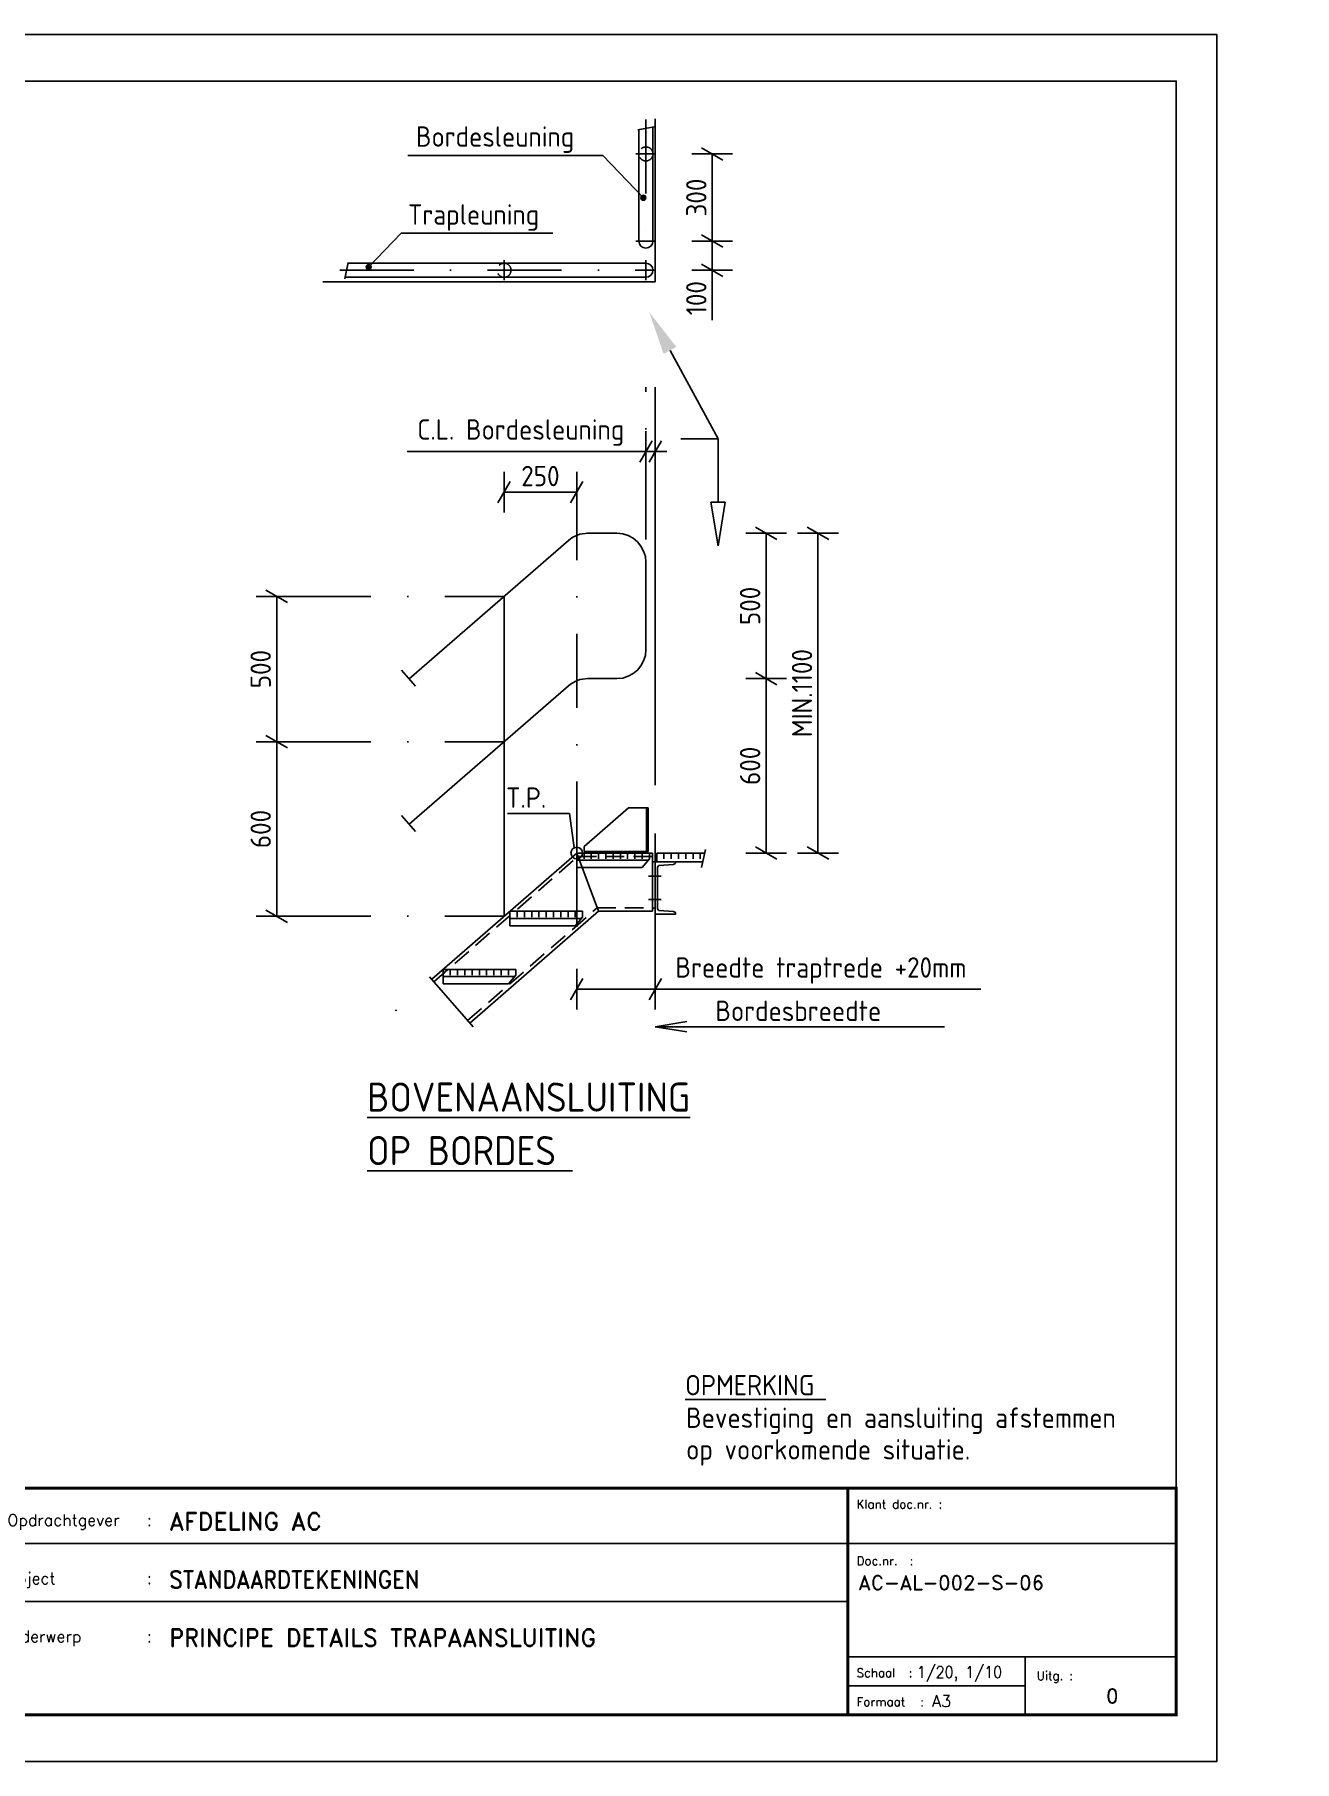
# Model space of a CAD drawing. Header units: millimetres. Extents: x 0 to 8666, y 0 to 5940.
# Drawn here: x 4333 to 8666, y 0 to 5940 of the extents above; entities that cross this region are included whole.
import ezdxf
from ezdxf.enums import TextEntityAlignment as Align

# ---------------------------------------------------------------- set-up
doc = ezdxf.new("R2010")
doc.units = ezdxf.units.MM
doc.header["$LTSCALE"] = 20
for name, pattern in [('DASHDOT', [25.4, 12.7, -6.35, 0, -6.35]), ('DASHDOT2', [12.7, 6.35, -3.175, 0, -3.175]), ('HIDDEN2', [4.7625, 3.175, -1.5875])]:
    doc.linetypes.add(name, pattern=pattern)
for name, color, linetype in [('C-0200-maat', 7, 'Continuous'), ('C-0300-tekst-35', 2, 'Continuous'), ('MQStrNode', 7, 'Continuous'), ('S-0100-ASLIJN-dd-06', 1, 'DASHDOT'), ('S-0200-maat', 7, 'Continuous'), ('S-0300-TEKST-35', 2, 'Continuous'), ('S-0300-tekst-50', 6, 'Continuous'), ('S-2000-STAAL-ALG-co-25', 7, 'Continuous'), ('S-2020-STAAL-PROF-CO-25', 7, 'Continuous'), ('S-2030-staal-prstip-hi2-12', 3, 'HIDDEN2'), ('S-2040-staal-leun-dd2-70', 4, 'DASHDOT2'), ('S-2090-arcering-06', 1, 'Continuous'), ('TITEL', 7, 'Continuous')]:
    doc.layers.add(name, color=color, linetype=linetype)
doc.styles.add('ROMAND', font='romand')
doc.styles.get("Standard").update_dxf_attribs({"font": 'isocp.shx'})
doc.dimstyles.new('STIJL A', dxfattribs={"dimtxt": 70, "dimasz": 20, "dimexe": 50, "dimexo": 50, "dimgap": 20, "dimtad": 1, "dimdec": 0, "dimdsep": 46, "dimtxsty": 'Standard', "dimblk": 'MAATPUNT', "dimcen": 2.5, "dimse1": 1, "dimse2": 1, "dimclrt": 2, "dimadec": 0, "dimazin": 0, "dimtfac": 1, "dimtdec": 0, "dimtmove": 0, "dimatfit": 3, "dimldrblk": 'DOT', "dimfxl": 1, "dimtvp": 1, "dimarcsym": 0})
doc.dimstyles.new('STIJL C', dxfattribs={"dimtxt": 70, "dimasz": 60, "dimexe": 50, "dimexo": 50, "dimgap": 20, "dimtad": 1, "dimdec": 3, "dimlfac": 0.001, "dimzin": 1, "dimdsep": 46, "dimtxsty": 'Standard', "dimblk": 'NONE', "dimcen": 2.5, "dimclrt": 2, "dimadec": 0, "dimazin": 0, "dimtfac": 1, "dimtdec": 0, "dimtmove": 0, "dimatfit": 3, "dimldrblk": 'NONE', "dimfxl": 1, "dimtvp": 1, "dimarcsym": 0})

# ---------------------------------------------------------------- blocks, each defined once
blk = doc.blocks.new('A3')
at = {"color": 7}
blk.add_lwpolyline([(0, 0), (420, 0), (420, 297), (0, 297)], close=True, dxfattribs=at)
at = {"color": 4}
blk.add_lwpolyline([(18, 289), (413, 289), (413, 8), (18, 8)], close=True, dxfattribs=at)
blk = doc.blocks.new('TH-GI-A3-N')
at = {"layer": 'TITEL'}
for p, q in [((190, 29.5), (395, 29.5)), ((190, 19.5), (338.5, 19.5)), ((338.5, 10), (395, 10)), ((369, 0), (369, 10)), ((369, 5), (338.5, 5))]:
    blk.add_line(p, q, dxfattribs=at)
at = {"layer": 'TITEL', "const_width": 0.5}
blk.add_lwpolyline([(395, 0), (0, 0), (0, 39), (395, 39)], close=True, dxfattribs=at)
blk.add_lwpolyline([(338.5, 0), (338.5, 39)], dxfattribs=at)
for tag, p in [('UITGAVE', (5.59, 35.88)), ('DATUM', (18.98, 35.88)), ('UITGAVE', (5.59, 31.88)), ('DATUM', (18.98, 31.88)), ('UITGAVE', (5.59, 27.88)), ('DATUM', (18.98, 27.88)), ('UITGAVE', (5.59, 23.88)), ('DATUM', (18.98, 23.88)), ('UITGAVE', (5.59, 19.88)), ('DATUM', (18.98, 19.88))]:
    blk.add_attdef(tag, text='', height=2).set_placement(p, align=Align.CENTER)
for tag, p in [('DOOR', (27.54, 35.88)), ('OMSCHRIJVING', (45.91, 35.88)), ('CONTNAAM', (155.42, 35.88)), ('AUTNAAM', (172.92, 35.88)), ('DOOR', (27.54, 31.88)), ('OMSCHRIJVING', (45.91, 31.88)), ('CONTNAAM', (155.42, 31.88)), ('AUTNAAM', (172.92, 31.88)), ('DOOR', (27.54, 27.88)), ('OMSCHRIJVING', (45.91, 27.88)), ('CONTNAAM', (155.42, 27.88)), ('AUTNAAM', (172.92, 27.88)), ('DOOR', (27.54, 23.88)), ('OMSCHRIJVING', (45.91, 23.88)), ('CONTNAAM', (155.42, 23.88)), ('AUTNAAM', (172.92, 23.88)), ('DOOR', (27.54, 19.88)), ('OMSCHRIJVING', (45.91, 19.88)), ('CONTNAAM', (155.42, 19.88)), ('AUTNAAM', (172.92, 19.88))]:
    blk.add_attdef(tag, p, '', height=2)
at = {"color": 5, "style": 'ROMAND'}
for tag, p, height in [('OPDRACHTGEVER', (221.83, 31.8), 3), ('DOCNRKLANT.', (340.33, 31), 2.5), ('DOCNR.', (340.33, 21.49), 2.5), ('ONDERW1', (221.83, 11.8), 3), ('ONDERW2', (221.83, 6.13), 3)]:
    blk.add_attdef(tag, p, '', height=height, dxfattribs=at)
at = {"color": 5, "style": 'ROMAND', "width": 0.9}
blk.add_attdef('PROJECT', (221.83, 21.8), '', height=3, dxfattribs=at)
at = {"style": 'ROMAND'}
for tag, p in [('SCHAAL', (353.01, 6.38)), ('FORMAAT', (353.01, 1.38))]:
    blk.add_attdef(tag, p, '', height=2, dxfattribs=at)
at = {"color": 5, "style": 'ROMAND'}
blk.add_attdef('UITGAVE', text='', height=2.5, dxfattribs=at).set_placement((384, 2), align=Align.CENTER)
at = {"layer": 'TITEL', "style": 'ROMAND'}
for s, height, p in [(' Klant doc.nr. :', 1.5, (339, 35.5)), ('Opdrachtgever', 2, (194, 32.5)), (':', 2, (218, 32.5)), (' Doc.nr.  :', 1.5, (339, 25.76)), ('  Project', 2, (190, 22.5)), (':', 2, (218, 22.5)), ('  Onderwerp', 2, (190, 12.5)), (':', 2, (218, 12.5)), (' Schaal', 1.5, (339, 6.5)), (':', 1.5, (349, 6.5)), ('Uitg. :', 1.5, (371, 6)), (' Formaat', 1.5, (339, 1.5)), (':', 1.5, (351, 1.5))]:
    blk.add_text(s, height=height, dxfattribs=at).set_placement(p)
blk = doc.blocks.new('A$C151A3A30')
at = {"color": 1}
for p, q in [((0, 0), (0, -25)), ((18.2, 0), (0, 0)), ((250, 0), (18.2, 0)), ((100, 0), (100, -20)), ((125, 0), (125, -20)), ((150, 0), (150, -20)), ((175, 0), (175, -20)), ((200, 0), (200, -20)), ((225, 0), (225, -20)), ((250, 0), (250, -20)), ((0, -25), (0, -50)), ((245.8, -25), (0, -25)), ((225, -50), (0, -50)), ((25, 0), (25, -20)), ((50, 0), (50, -20)), ((75, 0), (75, -20)), ((225, -50), (250, -20))]:
    blk.add_line(p, q, dxfattribs=at)
blk = doc.blocks.new('_NONE')
blk = doc.blocks.new('_Oblique')
at = {"color": 0, "linetype": 'ByBlock', "lineweight": -2}
blk.add_line((-0.5, -0.5), (0.5, 0.5), dxfattribs=at)
blk = doc.blocks.new('MAATPUNT')
for p, q in [((0, -3.5), (0, 3.5)), ((0, 0), (-1, 0))]:
    blk.add_line(p, q)
at = {"xscale": 3.000000000000007, "yscale": 3, "zscale": 3, "rotation": 195.0000000102671}
blk.add_blockref('_Oblique', (0, 0), dxfattribs=at)
blk = doc.blocks.new('*D27')
at = {"layer": 'Defpoints', "color": 0}
for p in [(5166, 4007.2), (5948.1, 4007.2), (5948.1, 3507.2)]:
    blk.add_point(p, dxfattribs=at)
at = {"layer": 'S-0200-maat', "color": 0, "lineweight": -2}
blk.add_line((5166, 3527.2), (5166, 3987.2), dxfattribs=at)
at = {"layer": 'S-0200-maat', "color": 0, "lineweight": -2, "xscale": 20, "yscale": 20, "zscale": 20}
for p, rotation in [((5166, 4007.2), 90), ((5166, 3507.2), 270)]:
    blk.add_blockref('MAATPUNT', p, dxfattribs=dict(at, rotation=rotation))
at = {"layer": 'S-0200-maat', "color": 2, "insert": (5111, 3757.2), "char_height": 70, "attachment_point": 5, "rotation": 90}
blk.add_mtext('500', dxfattribs=at)
blk = doc.blocks.new('_dot')
at = {"color": 0, "linetype": 'ByBlock', "lineweight": -2}
blk.add_line((-0.5, 0), (-1, 0), dxfattribs=at)
at = {"color": 0, "linetype": 'ByBlock', "const_width": 0.5}
blk.add_lwpolyline([(-0.25, 0, 1), (0.25, 0, 1)], format="xyb", close=True, dxfattribs=at)
blk = doc.blocks.new('*D28')
at = {"layer": 'Defpoints', "color": 0}
for p in [(6198.1, 4366.4), (5948.1, 3763.7), (6198.1, 3763.7)]:
    blk.add_point(p, dxfattribs=at)
at = {"layer": 'S-0200-maat', "color": 0, "lineweight": -2}
blk.add_line((5968.1, 4366.4), (6178.1, 4366.4), dxfattribs=at)
at = {"layer": 'S-0200-maat', "color": 0, "lineweight": -2, "xscale": 20, "yscale": 20, "zscale": 20, "rotation": 180}
blk.add_blockref('MAATPUNT', (5948.1, 4366.4), dxfattribs=at)
at = {"layer": 'S-0200-maat', "color": 0, "lineweight": -2, "xscale": 20, "yscale": 20, "zscale": 20}
blk.add_blockref('MAATPUNT', (6198.1, 4366.4), dxfattribs=at)
at = {"layer": 'S-0200-maat', "color": 2, "insert": (6073.1, 4421.4), "char_height": 70, "attachment_point": 5}
blk.add_mtext('250', dxfattribs=at)
blk = doc.blocks.new('*D29')
at = {"layer": 'Defpoints', "color": 0}
for p in [(6436, 4506.1), (6436, 3677.3), (6468.1, 3677.3)]:
    blk.add_point(p, dxfattribs=at)
at = {"layer": 'S-0200-maat', "color": 0, "lineweight": -2}
for p, q in [((6416, 4506.1), (5615, 4506.1)), ((6468.1, 4506.1), (6436, 4506.1)), ((6488.1, 4506.1), (6508.1, 4506.1))]:
    blk.add_line(p, q, dxfattribs=at)
at = {"layer": 'S-0200-maat', "color": 0, "lineweight": -2, "xscale": 20, "yscale": 20, "zscale": 20}
blk.add_blockref('MAATPUNT', (6436, 4506.1), dxfattribs=at)
at = {"layer": 'S-0200-maat', "color": 0, "lineweight": -2, "xscale": 20, "yscale": 20, "zscale": 20, "rotation": 180}
blk.add_blockref('MAATPUNT', (6468.1, 4506.1), dxfattribs=at)
at = {"layer": 'S-0200-maat', "color": 2, "insert": (6005.5, 4571), "char_height": 70, "attachment_point": 5}
blk.add_mtext('C.L. Bordesleuning', dxfattribs=at)
blk = doc.blocks.new('*D30')
at = {"layer": 'Defpoints', "color": 0}
for p in [(6357.4, 4224.6), (6849.3, 4224.6), (6364.6, 3724.6)]:
    blk.add_point(p, dxfattribs=at)
at = {"layer": 'S-0200-maat', "color": 0, "lineweight": -2}
blk.add_line((6849.3, 3744.6), (6849.3, 4204.6), dxfattribs=at)
at = {"layer": 'S-0200-maat', "color": 0, "lineweight": -2, "xscale": 20, "yscale": 20, "zscale": 20}
for p, rotation in [((6849.3, 4224.6), 90), ((6849.3, 3724.6), 270)]:
    blk.add_blockref('MAATPUNT', p, dxfattribs=dict(at, rotation=rotation))
at = {"layer": 'S-0200-maat', "color": 2, "insert": (6794.3, 3974.6), "char_height": 70, "attachment_point": 5, "rotation": 90}
blk.add_mtext('500', dxfattribs=at)
blk = doc.blocks.new('*D31')
at = {"layer": 'Defpoints', "color": 0}
for p in [(6436, 5529.3), (6664.3, 5529.3), (6436, 5229.3)]:
    blk.add_point(p, dxfattribs=at)
at = {"layer": 'S-0200-maat', "color": 0, "lineweight": -2}
blk.add_line((6664.3, 5249.3), (6664.3, 5509.3), dxfattribs=at)
at = {"layer": 'S-0200-maat', "color": 0, "lineweight": -2, "xscale": 20, "yscale": 20, "zscale": 20}
for p, rotation in [((6664.3, 5529.3), 90), ((6664.3, 5229.3), 270)]:
    blk.add_blockref('MAATPUNT', p, dxfattribs=dict(at, rotation=rotation))
at = {"layer": 'S-0200-maat', "color": 2, "insert": (6609.3, 5379.3), "char_height": 70, "attachment_point": 5, "rotation": 90}
blk.add_mtext('300', dxfattribs=at)
blk = doc.blocks.new('A$C05B37911')
at = {"color": 4}
for q in [(33.58, 9.5), (18.39, 7.63), (7.5, 1.25)]:
    blk.add_line((18.39, 1.25), q, dxfattribs=at)
at = {"color": 7}
for p, q in [((0, 1.25), (7.5, 2.5)), ((7.5, 0), (0, 1.25))]:
    blk.add_line(p, q, dxfattribs=at)
blk.add_line((7.5, 2.5), (7.5, 0))
blk.add_solid([(34.17, 8.4), (32.98, 10.6), (40.17, 13.08)], dxfattribs=at)
blk = doc.blocks.new('*D33')
at = {"layer": 'Defpoints', "color": 0}
for p in [(6198.1, 2898.1), (6468.1, 2898.1), (6468.1, 2656.8)]:
    blk.add_point(p, dxfattribs=at)
at = {"layer": 'S-0200-maat', "color": 0, "lineweight": -2}
for p, q in [((6218.1, 2656.8), (6448.1, 2656.8)), ((6468.1, 2656.8), (7587.7, 2656.8))]:
    blk.add_line(p, q, dxfattribs=at)
at = {"layer": 'S-0200-maat', "color": 0, "lineweight": -2, "xscale": 20, "yscale": 20, "zscale": 20, "rotation": 180}
blk.add_blockref('MAATPUNT', (6198.1, 2656.8), dxfattribs=at)
at = {"layer": 'S-0200-maat', "color": 0, "lineweight": -2, "xscale": 20, "yscale": 20, "zscale": 20}
blk.add_blockref('MAATPUNT', (6468.1, 2656.8), dxfattribs=at)
at = {"layer": 'S-0200-maat', "color": 2, "insert": (7037.9, 2720.6), "char_height": 70, "attachment_point": 5}
blk.add_mtext('Breedte traptrede +20mm', dxfattribs=at)
blk = doc.blocks.new('A$C36764A8B')
at = {"layer": 'C-0200-maat'}
for q in [(108.2, 17.4), (108.2, -17.4)]:
    blk.add_line((0, 0), q, dxfattribs=at)
blk = doc.blocks.new('*D45')
at = {"layer": 'Defpoints', "color": 0}
for p in [(5166, 3507.2), (5948.1, 3507.2), (5948.1, 2907.2)]:
    blk.add_point(p, dxfattribs=at)
at = {"layer": 'S-0200-maat', "color": 0, "lineweight": -2}
blk.add_line((5166, 2927.2), (5166, 3487.2), dxfattribs=at)
at = {"layer": 'S-0200-maat', "color": 0, "lineweight": -2, "xscale": 20, "yscale": 20, "zscale": 20}
for p, rotation in [((5166, 3507.2), 90), ((5166, 2907.2), 270)]:
    blk.add_blockref('MAATPUNT', p, dxfattribs=dict(at, rotation=rotation))
at = {"layer": 'S-0200-maat', "color": 2, "insert": (5111, 3207.2), "char_height": 70, "attachment_point": 5, "rotation": 90}
blk.add_mtext('600', dxfattribs=at)
blk = doc.blocks.new('*D46')
at = {"layer": 'Defpoints', "color": 0}
for p in [(6357.4, 3724.6), (6849.3, 3724.6), (6364.6, 3124.6)]:
    blk.add_point(p, dxfattribs=at)
at = {"layer": 'S-0200-maat', "color": 0, "lineweight": -2}
blk.add_line((6849.3, 3144.6), (6849.3, 3704.6), dxfattribs=at)
at = {"layer": 'S-0200-maat', "color": 0, "lineweight": -2, "xscale": 20, "yscale": 20, "zscale": 20}
for p, rotation in [((6849.3, 3724.6), 90), ((6849.3, 3124.6), 270)]:
    blk.add_blockref('MAATPUNT', p, dxfattribs=dict(at, rotation=rotation))
at = {"layer": 'S-0200-maat', "color": 2, "insert": (6794.3, 3424.6), "char_height": 70, "attachment_point": 5, "rotation": 90}
blk.add_mtext('600', dxfattribs=at)
blk = doc.blocks.new('*D50')
at = {"layer": 'Defpoints', "color": 0}
for p in [(6436, 5229.3), (6436, 5129.3), (6664.3, 5129.3)]:
    blk.add_point(p, dxfattribs=at)
at = {"layer": 'S-0200-maat', "color": 0, "lineweight": -2}
for p, q in [((6664.3, 5209.3), (6664.3, 5149.3)), ((6664.3, 5129.3), (6664.3, 4957.3))]:
    blk.add_line(p, q, dxfattribs=at)
at = {"layer": 'S-0200-maat', "color": 0, "lineweight": -2, "xscale": 20, "yscale": 20, "zscale": 20}
for p, rotation in [((6664.3, 5229.3), 90), ((6664.3, 5129.3), 270)]:
    blk.add_blockref('MAATPUNT', p, dxfattribs=dict(at, rotation=rotation))
at = {"layer": 'S-0200-maat', "color": 2, "insert": (6609.3, 5033.3), "char_height": 70, "attachment_point": 5, "rotation": 90}
blk.add_mtext('100', dxfattribs=at)
blk = doc.blocks.new('*D52')
at = {"layer": 'Defpoints', "color": 0}
for p in [(7027.8, 4224.6), (8666.5, 4224.6), (8666.5, 3124.6)]:
    blk.add_point(p, dxfattribs=at)
at = {"layer": 'S-0200-maat', "color": 0, "lineweight": -2}
blk.add_line((7027.8, 3144.6), (7027.8, 4204.6), dxfattribs=at)
at = {"layer": 'S-0200-maat', "color": 0, "lineweight": -2, "xscale": 20, "yscale": 20, "zscale": 20}
for p, rotation in [((7027.8, 4224.6), 90), ((7027.8, 3124.6), 270)]:
    blk.add_blockref('MAATPUNT', p, dxfattribs=dict(at, rotation=rotation))
at = {"layer": 'S-0200-maat', "color": 2, "insert": (6972.8, 3674.6), "char_height": 70, "attachment_point": 5, "rotation": 90}
blk.add_mtext('MIN.1100', dxfattribs=at)

msp = doc.modelspace()

# ---------------------------------------------------------------- hatches: boundary and pattern name
at = {"layer": 'S-2090-arcering-06'}
msp.add_hatch(color=7, dxfattribs=at).paths.add_polyline_path([(6435.6, 5378.7, 1), (6418.6, 5378.7, 1)])
h = msp.add_hatch(color=7, dxfattribs=at)
h.paths.add_polyline_path([(5490.9, 5139.9, 1), (5473.9, 5139.9, 0.232025), (5477.2, 5133.2), (5487.6, 5133.2, 0.232025)])
h.paths.add_polyline_path([(5487.6, 5133.2), (5477.2, 5133.2, 0.341873)])

# ---------------------------------------------------------------- linework, layer by layer
at = {"color": 1}
for p, q in [((6223.9, 3146.9), (6376.4, 3279.6)), ((6444.1, 3279.6), (6376.4, 3279.6)), ((6438.1, 3129.6), (6438.1, 3279.6)), ((6444.1, 3279.6), (6444.1, 3129.6)), ((6223.9, 3129.6), (6223.9, 3146.9)), ((6444.1, 3129.6), (6223.9, 3129.6)), ((6473.1, 3124.6), (6473.1, 3094.6)), ((6473.1, 3124.6), (6638.3, 3124.6)), ((6473.1, 3094.6), (6631.7, 3094.6)), ((6498.1, 3124.6), (6498.1, 3104.6)), ((6523.1, 3124.6), (6523.1, 3104.6)), ((6548.1, 3124.6), (6548.1, 3104.6)), ((6573.1, 3124.6), (6573.1, 3104.6)), ((6598.1, 3124.6), (6598.1, 3104.6)), ((6623.1, 3124.6), (6623.1, 3104.6))]:
    msp.add_line(p, q, dxfattribs=at)
at = {"layer": 'MQStrNode'}
for p in [(6966.7, 3792.9), (5575.9, 2583.5)]:
    msp.add_point(p, dxfattribs=at)
at = {"layer": 'MQStrNode', "color": 1}
msp.add_point((6468.1, 3094.6), dxfattribs=at)
at = {"layer": 'S-0100-ASLIJN-dd-06'}
for p, q in [((6436, 5647.8), (6436, 5198.7)), ((6407.9, 5611.9), (6464.1, 5623)), ((6401.8, 5529.3), (6470.1, 5529.3)), ((6401.8, 5229.3), (6470.1, 5229.3)), ((5383.3, 5129.3), (6464.6, 5129.3)), ((5412, 5156.2), (5400.9, 5100.1)), ((5948.1, 5163.5), (5948.1, 5095.2)), ((6436, 5163.5), (6436, 5095.2)), ((6436, 4202.9), (6436, 4727.1)), ((6198.1, 4386.5), (6198.1, 3124.6)), ((5236, 4007.2), (5948.1, 4007.2)), ((5595.2, 3754.2), (5643.3, 3698.9)), ((5236, 3507.2), (5948.1, 3507.2)), ((5595.2, 3254.2), (5643.3, 3198.9)), ((6198.1, 3124.6), (6198.1, 2726.7)), ((6640.9, 3136.3), (6627.5, 3075.3)), ((6468.1, 2914.6), (6468.1, 2513)), ((5236, 2907.2), (5948.1, 2907.2)), ((5692.2, 2698.4), (5841.8, 2526.4))]:
    msp.add_line(p, q, dxfattribs=at)
at = {"layer": 'S-0200-maat'}
for p, q in [((5616.6, 5524.4), (6287.7, 5524.4)), ((6427.1, 5378.7), (6287.7, 5524.4)), ((5482.4, 5139.9), (5594, 5256.5)), ((5594, 5256.5), (6115.3, 5256.5)), ((6458.1, 2924.6), (6458.1, 3124.6)), ((6468.1, 3094.6), (6458.1, 3094.6)), ((6468.1, 2934.6), (6468.1, 3094.6)), ((6488.5, 3044.6), (6444.5, 3044.6)), ((6488.5, 2964.6), (6444.5, 2964.6)), ((6468.1, 2934.6), (6458.1, 2934.6)), ((6468.1, 2527.3), (7463.2, 2527.3))]:
    msp.add_line(p, q, dxfattribs=at)
at = {"layer": 'S-0200-maat', "color": 1}
for p, q in [((6468.1, 3357.7), (6468.1, 4727.1)), ((6468.1, 3094.6), (6468.1, 3191.9))]:
    msp.add_line(p, q, dxfattribs=at)
at = {"layer": 'S-0200-maat'}
for centre in [(6427.1, 5378.7), (5482.4, 5139.9)]:
    msp.add_circle(centre, 8.52, dxfattribs=at)
at = {"layer": 'S-2000-STAAL-ALG-co-25'}
msp.add_circle((6198.1, 3124.6), 20, dxfattribs=at)
at = {"layer": 'S-2020-STAAL-PROF-CO-25', "color": 1}
for p, q in [((6468.1, 5089.3), (6468.1, 5650)), ((5325.3, 5089.3), (6468.1, 5089.3))]:
    msp.add_line(p, q, dxfattribs=at)
at = {"layer": 'S-2020-STAAL-PROF-CO-25'}
for p, q in [((6411.8, 5229.3), (6411.8, 5612.7)), ((6460.1, 5229.3), (6460.1, 5622.2)), ((6436, 5153.5), (5411.5, 5153.5)), ((6436, 5105.2), (5401.9, 5105.2)), ((6198.1, 3124.6), (6272.9, 2924.6)), ((6198.1, 3124.6), (6458.1, 3124.6))]:
    msp.add_line(p, q, dxfattribs=at)
for points in [[(5699.1, 2690.6), (6198.1, 3124.6)], [(6272.9, 2924.6), (5830.3, 2539.7)], [(6458.1, 2924.6), (6272.9, 2924.6)]]:
    msp.add_lwpolyline(points, dxfattribs=at)
at = {"layer": 'S-2020-STAAL-PROF-CO-25', "color": 1}
msp.add_lwpolyline([(6468.1, 2914.6), (6538.1, 2914.6), (6538.1, 2915.4, 0.390971), (6530.8, 2923.3), (6481.2, 2927.3, -0.390972), (6476.1, 2932.8), (6476.1, 3076.3, -0.390971), (6481.2, 3081.8), (6530.8, 3085.8, 0.390972), (6538.1, 3093.7), (6538.1, 3093.7), (6538.1, 3094.6), (6468.1, 3094.6)], format="xyb", close=True, dxfattribs=at)
at = {"layer": 'S-2020-STAAL-PROF-CO-25'}
for centre, start, end in [((6436, 5229.3), 180, 0), ((6436, 5129.3), 270, 90)]:
    msp.add_arc(centre, 24.1, start, end, dxfattribs=at)
at = {"layer": 'S-2030-staal-prstip-hi2-12'}
for p, q in [((5706.6, 2681.9), (6202.4, 3113.1)), ((6202.4, 3113.1), (6458.1, 3113.1)), ((5822.7, 2548.3), (6268.6, 2936.1)), ((6268.6, 2936.1), (6458.1, 2936.1))]:
    msp.add_line(p, q, dxfattribs=at)
for centre in [(6436, 5529.3), (5948.1, 5129.3)]:
    msp.add_circle(centre, 24.1, dxfattribs=at)
at = {"layer": 'S-2040-staal-leun-dd2-70', "linetype": 'Continuous'}
for p, q in [((6336, 4224.6), (6235.5, 4224.6)), ((6169.9, 4200), (5621.9, 3723.5)), ((6436, 3824.6), (6436, 4124.6)), ((5948.1, 2907.2), (5948.1, 4007.2)), ((6169.9, 3700), (5621.9, 3223.5)), ((6336, 3724.6), (6235.5, 3724.6))]:
    msp.add_line(p, q, dxfattribs=at)
for centre, start, end in [((6235.5, 4124.6), 90, 131.00909), ((6336, 4124.6), 0, 90), ((6336, 3824.6), 270, 0), ((6235.5, 3624.6), 90, 131.00909)]:
    msp.add_arc(centre, 100, start, end, dxfattribs=at)

# ---------------------------------------------------------------- block references
at = {"xscale": 20, "yscale": 20, "zscale": 20}
msp.add_blockref('A3', (0, 0), dxfattribs=at)
ref = msp.add_blockref('TH-GI-A3-N', (360, 160), dxfattribs=dict(xscale=20, yscale=20, zscale=20))
ref.add_attrib('OPDRACHTGEVER', 'AFDELING AC', (4796.7, 796), dxfattribs={"color": 5, "height": 60, "style": 'ROMAND'})
ref.add_attrib('PROJECT', 'STANDAARDTEKENINGEN', (4796.7, 596), dxfattribs={"color": 5, "height": 60, "style": 'ROMAND', "width": 0.9})
ref.add_attrib('ONDERW1', 'PRINCIPE DETAILS TRAPAANSLUITING', (4796.7, 396), dxfattribs={"color": 5, "height": 60, "style": 'ROMAND'})
ref.add_attrib('DOCNR.', 'AC-AL-002-S-06', (7166.7, 589.8), dxfattribs={"color": 5, "height": 50, "style": 'ROMAND'})
ref.add_attrib('UITGAVE', '0', dxfattribs={"color": 5, "height": 50, "style": 'ROMAND'}).set_placement((8040, 200), align=Align.CENTER)
ref.add_attrib('SCHAAL', '1/20, 1/10', (7367.6, 287.5), dxfattribs={"height": 40, "style": 'ROMAND', "width": 0.9})
ref.add_attrib('FORMAAT', 'A3', (7420.2, 187.5), dxfattribs={"height": 40, "style": 'ROMAND'})
at = {"layer": 'C-0200-maat'}
msp.add_blockref('A$C36764A8B', (6468.1, 2527.3), dxfattribs=at)
at = {"layer": 'S-0200-maat'}
for p in [(6198.1, 3124.6), (5968.1, 2924.6), (5738.1, 2724.6)]:
    msp.add_blockref('A$C151A3A30', p, dxfattribs=at)
at = {"layer": 'S-2090-arcering-06', "xscale": 20, "yscale": 20, "zscale": 20, "rotation": 90}
msp.add_blockref('A$C05B37911', (6708.9, 4181.9), dxfattribs=at)

# ---------------------------------------------------------------- texts
at = {"layer": 'C-0300-tekst-35'}
msp.add_text('Bordesbreedte', height=70, dxfattribs=at).set_placement((6674.9, 2546.9))
at = {"layer": 'S-0200-maat', "color": 2, "insert": (6093.2, 3280.3), "char_height": 70, "attachment_point": 9}
msp.add_mtext('T.P.', dxfattribs=at)
at = {"layer": 'S-0300-TEKST-35'}
for s, p in [('Bordesleuning', (5644.9, 5554.1)), ('Trapleuning', (5617.7, 5286.1)), ('%%UOPMERKING ', (6571, 1259.4)), ('Bevestiging en aansluiting afstemmen ', (6574.2, 1147.4)), ('op voorkomende situatie.', (6574.2, 1038.5))]:
    msp.add_text(s, height=70, dxfattribs=at).set_placement(p)
at = {"layer": 'S-0300-tekst-50'}
for s, p in [('%%UBOVENAANSLUITING', (5477.2, 2235.1)), ('%%UOP BORDES ', (5477.2, 2051.2))]:
    msp.add_text(s, height=100, dxfattribs=at).set_placement(p)

# ---------------------------------------------------------------- dimensions: what is measured, and where the dimension line sits
at = {"layer": 'S-0200-maat'}
for base, p1, p2, picture, middle in [((6664.3, 5529.3), (6436, 5229.3), (6436, 5529.3), '*D31', (6609.3, 5379.3)), ((6664.3, 5129.3), (6436, 5229.3), (6436, 5129.3), '*D50', (6609.3, 5033.3)), ((6849.3, 4224.6), (6364.6, 3724.6), (6357.4, 4224.6), '*D30', (6794.3, 3974.6)), ((5166, 4007.2), (5948.1, 3507.2), (5948.1, 4007.2), '*D27', (5111, 3757.2)), ((6849.3, 3724.6), (6364.6, 3124.6), (6357.4, 3724.6), '*D46', (6794.3, 3424.6)), ((5166, 3507.2), (5948.1, 2907.2), (5948.1, 3507.2), '*D45', (5111, 3207.2))]:
    dim = msp.add_linear_dim(base=base, p1=p1, p2=p2, angle=90, dimstyle='STIJL A', dxfattribs=at)
    dim.commit()
    dim.dimension.update_dxf_attribs({"geometry": picture, "text_midpoint": middle})
for base, p1, p2, text, picture, middle in [((6436, 4506.1), (6468.1, 3677.3), (6436, 3677.3), 'C.L. Bordesleuning', '*D29', (6005.5, 4571)), ((6468.1, 2656.8), (6198.1, 2898.1), (6468.1, 2898.1), 'Breedte traptrede +20mm', '*D33', (7037.9, 2720.6))]:
    dim = msp.add_linear_dim(base=base, p1=p1, p2=p2, text=text, dimstyle='STIJL A', dxfattribs=at)
    dim.commit()
    dim.dimension.update_dxf_attribs({"geometry": picture, "text_midpoint": middle})
dim = msp.add_linear_dim(base=(6198.1, 4366.4), p1=(5948.1, 3763.7), p2=(6198.1, 3763.7), dimstyle='STIJL A', dxfattribs=at)
dim.commit()
dim.dimension.update_dxf_attribs({"geometry": '*D28', "text_midpoint": (6073.1, 4421.4)})
dim = msp.add_linear_dim(base=(7027.8, 4224.6), p1=(8666.5, 3124.6), p2=(8666.5, 4224.6), angle=90, text='MIN.1100', dimstyle='STIJL A', dxfattribs=at)
dim.commit()
dim.dimension.update_dxf_attribs({"geometry": '*D52', "text_midpoint": (6972.8, 3674.6)})

# ---------------------------------------------------------------- leaders
at = {"layer": 'S-0200-maat', "annotation_type": 0, "has_hookline": 1, "hookline_direction": 1, "text_width": 133}
msp.add_leader([(6188.8, 3142.2), (6173.2, 3260.3), (6113.2, 3260.3)], dimstyle='STIJL C', dxfattribs=at)

doc.saveas('drawing.dxf')
